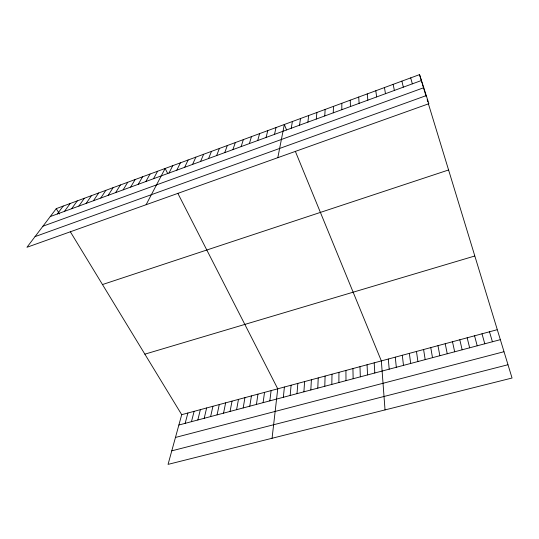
<?xml version="1.0" encoding="UTF-8"?>
<svg xmlns="http://www.w3.org/2000/svg" width="539" height="539" viewBox="0 0 539 539"><rect width="100%" height="100%" fill="white"/><g stroke="black" fill="none" stroke-linecap="round" stroke-linejoin="round"><path stroke-width="0.81" d="M338.89 382.528L338.943 372.334M331.822 384.408L332.004 374.201M324.788 386.274L325.098 376.06M333.264 112.84L333.452 106.372M317.788 388.134L318.226 377.913M310.828 389.98L311.394 379.752M324.754 115.952L325.138 109.437M303.908 391.819L304.596 381.585M297.016 393.652L297.831 383.404M316.292 119.052L316.878 112.489M290.164 395.471L291.1 385.217M283.346 397.277L284.403 387.022M272.067 438.274L277.747 388.814L177.823 193.292M307.89 122.137L308.665 115.514M269.817 400.875L271.117 390.6M263.106 402.653L264.521 392.379M299.543 125.196L300.499 118.526M256.429 404.425L257.959 394.144M249.786 406.19L251.43 395.902M243.177 407.949L244.935 397.654M291.242 128.235L292.387 121.524M236.594 409.694L238.467 399.392M230.052 411.432L232.039 401.131M277.821 157.671L284.322 124.496L286.559 129.933M223.544 413.164L225.639 402.849M217.062 414.882L219.272 404.567M274.513 134.366L276.029 127.554M210.621 416.593L212.932 406.271M204.207 418.298L206.626 407.969M197.826 419.989L200.353 409.66M266.084 137.458L267.782 130.6M191.473 421.68L194.107 411.345M185.153 423.358L187.895 413.015M257.709 140.524L259.596 133.618M70.306 231.703L181.71 414.68L168.06 464.382L512.05 378.021L428.276 103.407M249.389 143.576L251.45 136.623M241.122 146.608L243.358 139.608M232.909 149.62L235.321 142.572M224.743 152.611L227.33 145.523M216.631 155.582L219.386 148.454M208.566 158.54L211.497 151.365M200.555 161.478L203.648 154.255M192.598 164.395L195.852 157.132M184.682 167.292L188.104 159.995M176.819 170.176L180.403 162.832M169.003 173.039L172.743 165.655M146.103 204.719L165.136 168.464L167.71 173.497M153.521 178.719L157.57 171.254M145.853 181.528L150.051 174.03M138.227 184.325L142.579 176.785M130.647 187.1L135.148 179.527M123.114 189.863L127.763 182.249M115.629 192.605L120.426 184.958M108.191 195.334L113.123 187.653M100.793 198.042L105.873 190.328M93.442 200.737L98.657 192.989M86.132 203.419L91.489 195.637M78.869 206.08L84.36 198.264M71.647 208.728L77.272 200.879M64.464 211.355L70.225 203.479M57.329 213.976L63.218 206.06M56.258 208.633L26.95 247.286L428.882 103.71L419.537 74.618L56.258 208.633L59.512 213.976M50.235 216.577L421.431 80.52M42.938 226.191L423.748 87.722M35.035 236.621L426.275 95.592M102.477 284.552L448.488 170.007M144.863 354.163L474.61 256.052M181.71 414.68L496.985 329.767M178.867 425.022L500.091 339.725M175.451 437.459L503.85 351.751M171.786 450.833L507.906 364.755M295.332 151.311L381.349 360.914L385.028 409.909M419.537 74.618L422.104 83.073M422.333 83.835L426.234 96.69M427.151 99.695L427.825 101.925M489.473 331.795L492.424 341.76M410.678 77.885L412.355 83.848M482.001 333.803L484.79 343.788M474.563 335.804L477.204 345.802M467.165 337.798L469.651 347.803M401.878 81.126L403.34 87.15M459.807 339.779L462.145 349.798M452.49 341.753L454.673 351.785M393.14 84.353L394.38 90.437M445.214 343.714L447.242 353.759M437.971 345.661L439.858 355.72M430.762 347.601L432.5 357.674M384.448 87.561L385.479 93.698M423.593 349.535L425.19 359.614M416.465 351.455L417.914 361.548M375.818 90.741L376.633 96.939M409.364 353.368L410.678 363.468M402.31 355.268L403.482 365.381M395.282 357.162L396.32 367.281M367.234 93.907L367.847 100.16M388.296 359.041L389.198 369.175M358.711 97.054L359.115 103.36M374.187 362.841L374.807 372.995M367.066 364.762L367.551 374.922M359.978 366.668L360.328 376.835M350.242 100.18L350.444 106.54M352.93 368.568L353.146 378.749M345.917 370.455L345.998 380.642M341.82 103.286L341.827 109.7"/></g></svg>
